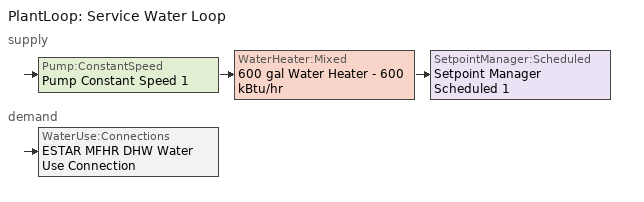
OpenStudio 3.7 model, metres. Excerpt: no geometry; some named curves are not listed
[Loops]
PlantLoop 'Service Water Loop'
 supply: Pump:ConstantSpeed 'Pump Constant Speed 1' > WaterHeater:Mixed '600 gal Water Heater - 600 kBtu/hr' > SetpointManager:Scheduled 'Setpoint Manager Scheduled 1'
 demand: WaterUse:Connections 'ESTAR MFHR DHW Water Use Connection'
[Zone equipment]
Thermal Zone 41: Elec Baseboard 16, PTHP 16
Thermal Zone 42: Elec Baseboard 19, PTHP 19
Thermal Zone 43: Elec Baseboard 10, PTHP 10
Thermal Zone 44: Elec Baseboard 11, PTHP 11
[WaterUse:Equipment:Definition]
MURB_Service Hot Water GENERAL: Peak Flow Rate {m3/s}=1e-06; Target Temperature Schedule=60.0C Hot Water; Sensible Fraction Schedule=0.2 Hot Water Sensible Fraction; Latent Fraction Schedule=0.05 Hot Water Latent Fraction
[ZoneHVAC:Baseboard:Convective:Electric] Availability Schedule=Always On Discrete hvac_library; Nominal Capacity {W}=autosize; Efficiency=1
Elec Baseboard; Elec Baseboard 1; Elec Baseboard 2; Elec Baseboard 3; Elec Baseboard 4; Elec Baseboard 5; Elec Baseboard 6; Elec Baseboard 7; Elec Baseboard 8; Elec Baseboard 9; Elec Baseboard 10; Elec Baseboard 11; Elec Baseboard 12; Elec Baseboard 13; Elec Baseboard 14; Elec Baseboard 15; Elec Baseboard 16; Elec Baseboard 17; Elec Baseboard 18; Elec Baseboard 19; Elec Baseboard 20; Elec Baseboard 21; Elec Baseboard 22; Elec Baseboard 23; Elec Baseboard 24; Elec Baseboard 25; Elec Baseboard 26; Elec Baseboard 27; Elec Baseboard 28; Elec Baseboard 29; Elec Baseboard 30; Elec Baseboard 31; Elec Baseboard 32; Elec Baseboard 33; Elec Baseboard 34; Elec Baseboard 35; Elec Baseboard 36; Elec Baseboard 37; Elec Baseboard 38; Elec Baseboard 39; Elec Baseboard 40; Elec Baseboard 41; Elec Baseboard 42; Elec Baseboard 43
[ZoneHVAC:PackagedTerminalHeatPump] Availability Schedule=Always On Discrete hvac_library; Supply Air Flow Rate During Cooling Operation {m3/s}=Autosize; Supply Air Flow Rate During Heating Operation {m3/s}=2.22045e-16; Supply Air Flow Rate When No Cooling or Heating is Needed {m3/s}=Autosize; Outdoor Air Flow Rate During Cooling Operation {m3/s}=Autosize; Outdoor Air Flow Rate During Heating Operation {m3/s}=Autosize; Outdoor Air Flow Rate When No Cooling or Heating is Needed {m3/s}=Autosize; Maximum Supply Air Temperature from Supplemental Heater {C}=Autosize; Supply Air Fan Operating Mode Schedule=Always On Discrete hvac_library
Name | Supply Air Fan | Heating Coil | Cooling Coil | Supplemental Heating Coil
PTHP | PTHP CV Fan | PTHP 1 Spd DX Htg Coil | PTHP 1 Spd DX Clg Coil | PTHP Elec Htg Backup Coil
PTHP 1 | PTHP CV Fan 1 | PTHP 1 Spd DX Htg Coil 1 | PTHP 1 Spd DX Clg Coil 1 | PTHP Elec Htg Backup Coil 1
PTHP 2 | PTHP CV Fan 2 | PTHP 1 Spd DX Htg Coil 2 | PTHP 1 Spd DX Clg Coil 2 | PTHP Elec Htg Backup Coil 2
PTHP 3 | PTHP CV Fan 3 | PTHP 1 Spd DX Htg Coil 3 | PTHP 1 Spd DX Clg Coil 3 | PTHP Elec Htg Backup Coil 3
PTHP 4 | PTHP CV Fan 4 | PTHP 1 Spd DX Htg Coil 4 | PTHP 1 Spd DX Clg Coil 4 | PTHP Elec Htg Backup Coil 4
PTHP 5 | PTHP CV Fan 5 | PTHP 1 Spd DX Htg Coil 5 | PTHP 1 Spd DX Clg Coil 5 | PTHP Elec Htg Backup Coil 5
PTHP 6 | PTHP CV Fan 6 | PTHP 1 Spd DX Htg Coil 6 | PTHP 1 Spd DX Clg Coil 6 | PTHP Elec Htg Backup Coil 6
PTHP 7 | PTHP CV Fan 7 | PTHP 1 Spd DX Htg Coil 7 | PTHP 1 Spd DX Clg Coil 7 | PTHP Elec Htg Backup Coil 7
PTHP 8 | PTHP CV Fan 8 | PTHP 1 Spd DX Htg Coil 8 | PTHP 1 Spd DX Clg Coil 8 | PTHP Elec Htg Backup Coil 8
PTHP 9 | PTHP CV Fan 9 | PTHP 1 Spd DX Htg Coil 9 | PTHP 1 Spd DX Clg Coil 9 | PTHP Elec Htg Backup Coil 9
PTHP 10 | PTHP CV Fan 10 | PTHP 1 Spd DX Htg Coil 10 | PTHP 1 Spd DX Clg Coil 10 | PTHP Elec Htg Backup Coil 10
PTHP 11 | PTHP CV Fan 11 | PTHP 1 Spd DX Htg Coil 11 | PTHP 1 Spd DX Clg Coil 11 | PTHP Elec Htg Backup Coil 11
PTHP 12 | PTHP CV Fan 12 | PTHP 1 Spd DX Htg Coil 12 | PTHP 1 Spd DX Clg Coil 12 | PTHP Elec Htg Backup Coil 12
PTHP 13 | PTHP CV Fan 13 | PTHP 1 Spd DX Htg Coil 13 | PTHP 1 Spd DX Clg Coil 13 | PTHP Elec Htg Backup Coil 13
PTHP 14 | PTHP CV Fan 14 | PTHP 1 Spd DX Htg Coil 14 | PTHP 1 Spd DX Clg Coil 14 | PTHP Elec Htg Backup Coil 14
PTHP 15 | PTHP CV Fan 15 | PTHP 1 Spd DX Htg Coil 15 | PTHP 1 Spd DX Clg Coil 15 | PTHP Elec Htg Backup Coil 15
PTHP 16 | PTHP CV Fan 16 | PTHP 1 Spd DX Htg Coil 16 | PTHP 1 Spd DX Clg Coil 16 | PTHP Elec Htg Backup Coil 16
PTHP 17 | PTHP CV Fan 17 | PTHP 1 Spd DX Htg Coil 17 | PTHP 1 Spd DX Clg Coil 17 | PTHP Elec Htg Backup Coil 17
PTHP 18 | PTHP CV Fan 18 | PTHP 1 Spd DX Htg Coil 18 | PTHP 1 Spd DX Clg Coil 18 | PTHP Elec Htg Backup Coil 18
PTHP 19 | PTHP CV Fan 19 | PTHP 1 Spd DX Htg Coil 19 | PTHP 1 Spd DX Clg Coil 19 | PTHP Elec Htg Backup Coil 19
PTHP 20 | PTHP CV Fan 20 | PTHP 1 Spd DX Htg Coil 20 | PTHP 1 Spd DX Clg Coil 20 | PTHP Elec Htg Backup Coil 20
PTHP 21 | PTHP CV Fan 21 | PTHP 1 Spd DX Htg Coil 21 | PTHP 1 Spd DX Clg Coil 21 | PTHP Elec Htg Backup Coil 21
PTHP 22 | PTHP CV Fan 22 | PTHP 1 Spd DX Htg Coil 22 | PTHP 1 Spd DX Clg Coil 22 | PTHP Elec Htg Backup Coil 22
PTHP 23 | PTHP CV Fan 23 | PTHP 1 Spd DX Htg Coil 23 | PTHP 1 Spd DX Clg Coil 23 | PTHP Elec Htg Backup Coil 23
PTHP 24 | PTHP CV Fan 24 | PTHP 1 Spd DX Htg Coil 24 | PTHP 1 Spd DX Clg Coil 24 | PTHP Elec Htg Backup Coil 24
PTHP 25 | PTHP CV Fan 25 | PTHP 1 Spd DX Htg Coil 25 | PTHP 1 Spd DX Clg Coil 25 | PTHP Elec Htg Backup Coil 25
PTHP 26 | PTHP CV Fan 26 | PTHP 1 Spd DX Htg Coil 26 | PTHP 1 Spd DX Clg Coil 26 | PTHP Elec Htg Backup Coil 26
PTHP 27 | PTHP CV Fan 27 | PTHP 1 Spd DX Htg Coil 27 | PTHP 1 Spd DX Clg Coil 27 | PTHP Elec Htg Backup Coil 27
PTHP 28 | PTHP CV Fan 28 | PTHP 1 Spd DX Htg Coil 28 | PTHP 1 Spd DX Clg Coil 28 | PTHP Elec Htg Backup Coil 28
PTHP 29 | PTHP CV Fan 29 | PTHP 1 Spd DX Htg Coil 29 | PTHP 1 Spd DX Clg Coil 29 | PTHP Elec Htg Backup Coil 29
PTHP 30 | PTHP CV Fan 30 | PTHP 1 Spd DX Htg Coil 30 | PTHP 1 Spd DX Clg Coil 30 | PTHP Elec Htg Backup Coil 30
PTHP 31 | PTHP CV Fan 31 | PTHP 1 Spd DX Htg Coil 31 | PTHP 1 Spd DX Clg Coil 31 | PTHP Elec Htg Backup Coil 31
PTHP 32 | PTHP CV Fan 32 | PTHP 1 Spd DX Htg Coil 32 | PTHP 1 Spd DX Clg Coil 32 | PTHP Elec Htg Backup Coil 32
PTHP 33 | PTHP CV Fan 33 | PTHP 1 Spd DX Htg Coil 33 | PTHP 1 Spd DX Clg Coil 33 | PTHP Elec Htg Backup Coil 33
PTHP 34 | PTHP CV Fan 34 | PTHP 1 Spd DX Htg Coil 34 | PTHP 1 Spd DX Clg Coil 34 | PTHP Elec Htg Backup Coil 34
PTHP 35 | PTHP CV Fan 35 | PTHP 1 Spd DX Htg Coil 35 | PTHP 1 Spd DX Clg Coil 35 | PTHP Elec Htg Backup Coil 35
PTHP 36 | PTHP CV Fan 36 | PTHP 1 Spd DX Htg Coil 36 | PTHP 1 Spd DX Clg Coil 36 | PTHP Elec Htg Backup Coil 36
PTHP 37 | PTHP CV Fan 37 | PTHP 1 Spd DX Htg Coil 37 | PTHP 1 Spd DX Clg Coil 37 | PTHP Elec Htg Backup Coil 37
PTHP 38 | PTHP CV Fan 38 | PTHP 1 Spd DX Htg Coil 38 | PTHP 1 Spd DX Clg Coil 38 | PTHP Elec Htg Backup Coil 38
PTHP 39 | PTHP CV Fan 39 | PTHP 1 Spd DX Htg Coil 39 | PTHP 1 Spd DX Clg Coil 39 | PTHP Elec Htg Backup Coil 39
PTHP 40 | PTHP CV Fan 40 | PTHP 1 Spd DX Htg Coil 40 | PTHP 1 Spd DX Clg Coil 40 | PTHP Elec Htg Backup Coil 40
PTHP 41 | PTHP CV Fan 41 | PTHP 1 Spd DX Htg Coil 41 | PTHP 1 Spd DX Clg Coil 41 | PTHP Elec Htg Backup Coil 41
PTHP 42 | PTHP CV Fan 42 | PTHP 1 Spd DX Htg Coil 42 | PTHP 1 Spd DX Clg Coil 42 | PTHP Elec Htg Backup Coil 42
PTHP 43 | PTHP CV Fan 43 | PTHP 1 Spd DX Htg Coil 43 | PTHP 1 Spd DX Clg Coil 43 | PTHP Elec Htg Backup Coil 43
[Fan:ConstantVolume] Availability Schedule=Always On Discrete hvac_library; Maximum Flow Rate {m3/s}=AutoSize
PTHP CV Fan; PTHP CV Fan 1; PTHP CV Fan 2; PTHP CV Fan 3; PTHP CV Fan 4; PTHP CV Fan 5; PTHP CV Fan 6; PTHP CV Fan 7; PTHP CV Fan 8; PTHP CV Fan 9; PTHP CV Fan 10; PTHP CV Fan 11; PTHP CV Fan 12; PTHP CV Fan 13; PTHP CV Fan 14; PTHP CV Fan 15; PTHP CV Fan 16; PTHP CV Fan 17; PTHP CV Fan 18; PTHP CV Fan 19; PTHP CV Fan 20; PTHP CV Fan 21; PTHP CV Fan 22; PTHP CV Fan 23; PTHP CV Fan 24; PTHP CV Fan 25; PTHP CV Fan 26; PTHP CV Fan 27; PTHP CV Fan 28; PTHP CV Fan 29; PTHP CV Fan 30; PTHP CV Fan 31; PTHP CV Fan 32; PTHP CV Fan 33; PTHP CV Fan 34; PTHP CV Fan 35; PTHP CV Fan 36; PTHP CV Fan 37; PTHP CV Fan 38; PTHP CV Fan 39; PTHP CV Fan 40; PTHP CV Fan 41; PTHP CV Fan 42; PTHP CV Fan 43
[Coil:Heating:DX:SingleSpeed] Availability Schedule=Always On Discrete hvac_library; Rated Total Heating Capacity {W}=2.22045e-16; Rated COP {W/W}=5; Rated Air Flow Rate {m3/s}=Autosize; Rated Supply Fan Power Per Volume Flow Rate 2017 {W/(m3/s)}=773.3; Rated Supply Fan Power Per Volume Flow Rate 2023 {W/(m3/s)}=934.4; Total Heating Capacity Function of Temperature Curve=OS:Curve:Biquadratic 11; Total Heating Capacity Function of Flow Fraction Curve=OS:Curve:Quadratic 14; Energy Input Ratio Function of Temperature Curve=OS:Curve:Biquadratic 12; Energy Input Ratio Function of Flow Fraction Curve=OS:Curve:Quadratic 15; Part Load Fraction Correlation Curve=OS:Curve:Quadratic 16; Defrost Strategy=Resistive; Defrost Control=Timed; Defrost Time Period Fraction=0.166667; Resistive Defrost Heater Capacity {W}=2000
PTHP 1 Spd DX Htg Coil; PTHP 1 Spd DX Htg Coil 1; PTHP 1 Spd DX Htg Coil 2; PTHP 1 Spd DX Htg Coil 3; PTHP 1 Spd DX Htg Coil 4; PTHP 1 Spd DX Htg Coil 5; PTHP 1 Spd DX Htg Coil 6; PTHP 1 Spd DX Htg Coil 7; PTHP 1 Spd DX Htg Coil 8; PTHP 1 Spd DX Htg Coil 9; PTHP 1 Spd DX Htg Coil 10; PTHP 1 Spd DX Htg Coil 11; PTHP 1 Spd DX Htg Coil 12; PTHP 1 Spd DX Htg Coil 13; PTHP 1 Spd DX Htg Coil 14; PTHP 1 Spd DX Htg Coil 15; PTHP 1 Spd DX Htg Coil 16; PTHP 1 Spd DX Htg Coil 17; PTHP 1 Spd DX Htg Coil 18; PTHP 1 Spd DX Htg Coil 19; PTHP 1 Spd DX Htg Coil 20; PTHP 1 Spd DX Htg Coil 21; PTHP 1 Spd DX Htg Coil 22; PTHP 1 Spd DX Htg Coil 23; PTHP 1 Spd DX Htg Coil 24; PTHP 1 Spd DX Htg Coil 25; PTHP 1 Spd DX Htg Coil 26; PTHP 1 Spd DX Htg Coil 27; PTHP 1 Spd DX Htg Coil 28; PTHP 1 Spd DX Htg Coil 29; PTHP 1 Spd DX Htg Coil 30; PTHP 1 Spd DX Htg Coil 31; PTHP 1 Spd DX Htg Coil 32; PTHP 1 Spd DX Htg Coil 33; PTHP 1 Spd DX Htg Coil 34; PTHP 1 Spd DX Htg Coil 35; PTHP 1 Spd DX Htg Coil 36; PTHP 1 Spd DX Htg Coil 37; PTHP 1 Spd DX Htg Coil 38; PTHP 1 Spd DX Htg Coil 39; PTHP 1 Spd DX Htg Coil 40; PTHP 1 Spd DX Htg Coil 41; PTHP 1 Spd DX Htg Coil 42; PTHP 1 Spd DX Htg Coil 43
[Coil:Cooling:DX:SingleSpeed] Availability Schedule=Always On Discrete hvac_library; Rated Total Cooling Capacity {W}=Autosize; Rated Sensible Heat Ratio=Autosize; Rated COP {W/W}=3; Rated Air Flow Rate {m3/s}=Autosize; Rated Evaporator Fan Power Per Volume Flow Rate 2017 {W/(m3/s)}=773.3; Rated Evaporator Fan Power Per Volume Flow Rate 2023 {W/(m3/s)}=934.4; Total Cooling Capacity Function of Temperature Curve=OS:Curve:Biquadratic 9; Total Cooling Capacity Function of Flow Fraction Curve=OS:Curve:Quadratic 11; Energy Input Ratio Function of Temperature Curve=OS:Curve:Biquadratic 10; Energy Input Ratio Function of Flow Fraction Curve=OS:Curve:Quadratic 12; Part Load Fraction Correlation Curve=OS:Curve:Quadratic 13; Minimum Outdoor Dry-Bulb Temperature for Compressor Operation {C}=-25; Nominal Time for Condensate Removal to Begin {s}=0; Ratio of Initial Moisture Evaporation Rate and Steady State Latent Capacity=0; Maximum Cycling Rate {cycles/hr}=0; Latent Capacity Time Constant {s}=0; Condenser Type=AirCooled; Evaporative Condenser Effectiveness=0; Evaporative Condenser Air Flow Rate {m3/s}=Autosize; Evaporative Condenser Pump Rated Power Consumption {W}=Autosize; Crankcase Heater Capacity {W}=0; Maximum Outdoor Dry-Bulb Temperature for Crankcase Heater Operation {C}=0; Basin Heater Capacity {W/K}=0; Basin Heater Setpoint Temperature {C}=10
PTHP 1 Spd DX Clg Coil; PTHP 1 Spd DX Clg Coil 1; PTHP 1 Spd DX Clg Coil 2; PTHP 1 Spd DX Clg Coil 3; PTHP 1 Spd DX Clg Coil 4; PTHP 1 Spd DX Clg Coil 5; PTHP 1 Spd DX Clg Coil 6; PTHP 1 Spd DX Clg Coil 7; PTHP 1 Spd DX Clg Coil 8; PTHP 1 Spd DX Clg Coil 9; PTHP 1 Spd DX Clg Coil 10; PTHP 1 Spd DX Clg Coil 11; PTHP 1 Spd DX Clg Coil 12; PTHP 1 Spd DX Clg Coil 13; PTHP 1 Spd DX Clg Coil 14; PTHP 1 Spd DX Clg Coil 15; PTHP 1 Spd DX Clg Coil 16; PTHP 1 Spd DX Clg Coil 17; PTHP 1 Spd DX Clg Coil 18; PTHP 1 Spd DX Clg Coil 19; PTHP 1 Spd DX Clg Coil 20; PTHP 1 Spd DX Clg Coil 21; PTHP 1 Spd DX Clg Coil 22; PTHP 1 Spd DX Clg Coil 23; PTHP 1 Spd DX Clg Coil 24; PTHP 1 Spd DX Clg Coil 25; PTHP 1 Spd DX Clg Coil 26; PTHP 1 Spd DX Clg Coil 27; PTHP 1 Spd DX Clg Coil 28; PTHP 1 Spd DX Clg Coil 29; PTHP 1 Spd DX Clg Coil 30; PTHP 1 Spd DX Clg Coil 31; PTHP 1 Spd DX Clg Coil 32; PTHP 1 Spd DX Clg Coil 33; PTHP 1 Spd DX Clg Coil 34; PTHP 1 Spd DX Clg Coil 35; PTHP 1 Spd DX Clg Coil 36; PTHP 1 Spd DX Clg Coil 37; PTHP 1 Spd DX Clg Coil 38; PTHP 1 Spd DX Clg Coil 39; PTHP 1 Spd DX Clg Coil 40; PTHP 1 Spd DX Clg Coil 41; PTHP 1 Spd DX Clg Coil 42; PTHP 1 Spd DX Clg Coil 43
[Coil:Heating:Electric] Availability Schedule=Always On Discrete hvac_library
PTHP Elec Htg Backup Coil; PTHP Elec Htg Backup Coil 1; PTHP Elec Htg Backup Coil 2; PTHP Elec Htg Backup Coil 3; PTHP Elec Htg Backup Coil 4; PTHP Elec Htg Backup Coil 5; PTHP Elec Htg Backup Coil 6; PTHP Elec Htg Backup Coil 7; PTHP Elec Htg Backup Coil 8; PTHP Elec Htg Backup Coil 9; PTHP Elec Htg Backup Coil 10; PTHP Elec Htg Backup Coil 11; PTHP Elec Htg Backup Coil 12; PTHP Elec Htg Backup Coil 13; PTHP Elec Htg Backup Coil 14; PTHP Elec Htg Backup Coil 15; PTHP Elec Htg Backup Coil 16; PTHP Elec Htg Backup Coil 17; PTHP Elec Htg Backup Coil 18; PTHP Elec Htg Backup Coil 19; PTHP Elec Htg Backup Coil 20; PTHP Elec Htg Backup Coil 21; PTHP Elec Htg Backup Coil 22; PTHP Elec Htg Backup Coil 23; PTHP Elec Htg Backup Coil 24; PTHP Elec Htg Backup Coil 25; PTHP Elec Htg Backup Coil 26; PTHP Elec Htg Backup Coil 27; PTHP Elec Htg Backup Coil 28; PTHP Elec Htg Backup Coil 29; PTHP Elec Htg Backup Coil 30; PTHP Elec Htg Backup Coil 31; PTHP Elec Htg Backup Coil 32; PTHP Elec Htg Backup Coil 33; PTHP Elec Htg Backup Coil 34; PTHP Elec Htg Backup Coil 35; PTHP Elec Htg Backup Coil 36; PTHP Elec Htg Backup Coil 37; PTHP Elec Htg Backup Coil 38; PTHP Elec Htg Backup Coil 39; PTHP Elec Htg Backup Coil 40; PTHP Elec Htg Backup Coil 41; PTHP Elec Htg Backup Coil 42; PTHP Elec Htg Backup Coil 43
[PlantLoop]
Service Water Loop: Glycol Concentration=0; Maximum Loop Temperature {C}=60; Minimum Loop Temperature {C}=10; Plant Loop Volume {m3}=Autocalculate; Load Distribution Scheme=Optimal
[Sizing:Plant]
Service Water Loop: Loop Type=Heating; Design Loop Exit Temperature {C}=60; Loop Design Temperature Difference {deltaC}=5; Sizing Option=NonCoincident; Zone Timesteps in Averaging Window=1; Coincident Sizing Factor Mode=None
[SetpointManager:Scheduled]
Setpoint Manager Scheduled 1: Control Variable=Temperature; Schedule=SHW_Temperature_140F
[Pump:ConstantSpeed]
Pump Constant Speed 1: Rated Flow Rate {m3/s}=autosize; Rated Pump Head {Pa}=29891; Rated Power Consumption {W}=autosize; Motor Efficiency=0.9; Fraction of Motor Inefficiencies to Fluid Stream=0; Pump Control Type=Intermittent; Design Power Sizing Method=PowerPerFlowPerPressure; Design Electric Power per Unit Flow Rate {W/(m3/s)}=348701.1; Design Shaft Power per Unit Flow Rate per Unit Head {W-s/m3-Pa}=1.28205
[WaterHeater:Mixed]
600 gal Water Heater - 600 kBtu/hr: Tank Volume {m3}=2.27125; Setpoint Temperature Schedule=SHW_Temperature_140F; Deadband Temperature Difference {deltaC}=5; Maximum Temperature Limit {C}=82.22222; Heater Control Type=Cycle; Heater Maximum Capacity {W}=175842; Heater Fuel Type=NaturalGas; Heater Thermal Efficiency=0.801543; Off Cycle Parasitic Fuel Consumption Rate {W}=2562; Off Cycle Parasitic Fuel Type=NaturalGas; Off Cycle Parasitic Heat Fraction to Tank=0.8; On Cycle Parasitic Fuel Consumption Rate {W}=2562; On Cycle Parasitic Fuel Type=NaturalGas; Ambient Temperature Indicator=Schedule; Ambient Temperature Schedule=Water Heater Ambient Temp Schedule - 70F; Off Cycle Loss Coefficient to Ambient Temperature {W/K}=6; On Cycle Loss Coefficient to Ambient Temperature {W/K}=6; Use Side Effectiveness=1; Source Side Effectiveness=1; Use Side Design Flow Rate {m3/s}=autosize; Source Side Design Flow Rate {m3/s}=autosize; Indirect Water Heating Recovery Time {hr}=1.5; Source Side Flow Control Mode=IndirectHeatPrimarySetpoint
[WaterHeater:Sizing]
600 gal Water Heater - 600 kBtu/hr: Design Mode=PeakDraw; Time Storage Can Meet Peak Draw {hr}=0.538503; Time for Tank Recovery {hr}=0; Nominal Tank Volume for Autosizing Plant Connections {m3}=1
[WaterUse:Equipment]
ESTAR MFHR Whole Building Water Use Equipment: Water Use Equipment Definition=MURB_Service Hot Water GENERAL; Flow Rate Fraction Schedule=ESTAR MFHR DHW Fraction Schedule
[WaterUse:Connections]
ESTAR MFHR DHW Water Use Connection: Hot Water Supply Temperature Schedule=MURB hot water equipment schedule; Cold Water Supply Temperature Schedule=Cold water temperature; Drain Water Heat Exchanger Type=None; Drain Water Heat Exchanger Destination=Plant; Water Use Equipment Name 1=ESTAR MFHR Whole Building Water Use Equipment
[Schedule:Ruleset]
Name | Default Day Schedule | Summer Design Day Schedule | Winter Design Day Schedule
MURB hot water equipment schedule | Medium Office Hot Water Equipment Default Schedule 1 | Medium Office Hot Water Equipment Summer Design Day Schedule 2 | Medium Office Hot Water Equipment Winter Design Day Schedule 2
60.0C Hot Water | Schedule Day 46
0.2 Hot Water Sensible Fraction | Schedule Day 47
0.05 Hot Water Latent Fraction | Schedule Day 48
SHW_Temperature_140F | SHW_Temperature_140F_Default | SHW_Temperature_140F_Summer_Design_Day | SHW_Temperature_140F_Winter_Design_Day
Water Heater Ambient Temp Schedule - 70F | Water Heater Ambient Temp Schedule - 70F_Default | Water Heater Ambient Temp Schedule - 70F_Summer_Design_Day | Water Heater Ambient Temp Schedule - 70F_Winter_Design_Day
ESTAR MFHR DHW Fraction Schedule | ESTAR MFHR DHW Schedule Day
Cold water temperature | Schedule Day 84
[Schedule:Day]
Medium Office Hot Water Equipment Default Schedule 1: 1, 0, 0.04, 2, 0, 0.04, 3, 0, 0.04, 4, 0, 0.04, 5, 0, 0.04, 6, 0, 0.07, 7, 0, 0.04, 8, 0, 0.04, 9, 0, 0.04, 10, 0, 0.04, 11, 0, 0.04, 12, 0, 0.06, 13, 0, 0.06, 14, 0, 0.09, 15, 0, 0.06, 16, 0, 0.04, 17, 0, 0.04, 18, 0, 0.04, 19, 0, 0.04, 20, 0, 0.04, 21, 0, 0.04, 22, 0, 0.07, 23, 0, 0.04, 24, 0, 0.04
Medium Office Hot Water Equipment Summer Design Day Schedule 2: 1, 0, 0.05, 2, 0, 0.05, 3, 0, 0.05, 4, 0, 0.05, 5, 0, 0.05, 6, 0, 0.08, 7, 0, 0.07, 8, 0, 0.19, 9, 0, 0.35, 10, 0, 0.38, 11, 0, 0.39, 12, 0, 0.47, 13, 0, 0.57, 14, 0, 0.54, 15, 0, 0.34, 16, 0, 0.33, 17, 0, 0.44, 18, 0, 0.26, 19, 0, 0.21, 20, 0, 0.15, 21, 0, 0.17, 22, 0, 0.08, 23, 0, 0.05, 24, 0, 0.05
Medium Office Hot Water Equipment Winter Design Day Schedule 2: 1, 0, 0.058024, 2, 0, 0.05, 3, 0, 0.05, 4, 0, 0.05, 5, 0, 0.05, 6, 0, 0.08, 7, 0, 0.07, 8, 0, 0.11, 9, 0, 0.15, 10, 0, 0.21, 11, 0, 0.19, 12, 0, 0.23, 13, 0, 0.2, 14, 0, 0.19, 15, 0, 0.15, 16, 0, 0.13, 17, 0, 0.14, 18, 0, 0.0784316, 19, 0, 0.0784316, 20, 0, 0.0784316, 21, 0, 0.0784316, 22, 0, 0.09, 23, 0, 0.05, 24, 0, 0.05
Friday 2: 1, 0, 0.37, 2, 0, 0.27, 3, 0, 0.19, 4, 0, 0.16, 5, 0, 0.2, 6, 0, 0.28, 7, 0, 0.53, 8, 0, 0.77, 9, 0, 0.89, 10, 0, 0.83, 11, 0, 0.78, 12, 0, 0.72, 13, 0, 0.71, 14, 0, 0.63, 15, 0, 0.55, 16, 0, 0.57, 17, 0, 0.65, 18, 0, 0.75, 19, 0, 0.82, 20, 0, 0.83, 21, 0, 0.79, 22, 0, 0.78, 23, 0, 0.69, 24, 0, 0.57
Weekday 2: 1, 0, 0.321315, 2, 0, 0.234675, 3, 0, 0.18, 4, 0, 0.17, 5, 0, 0.19, 6, 0, 0.3, 7, 0, 0.56, 8, 0, 0.84, 9, 0, 0.88, 10, 0, 0.72, 11, 0, 0.67, 12, 0, 0.64, 13, 0, 0.62, 14, 0, 0.55, 15, 0, 0.5, 16, 0, 0.55, 17, 0, 0.86, 18, 0, 0.97, 19, 0, 1, 20, 0, 0.99, 21, 0, 0.9, 22, 0, 0.74, 23, 0, 0.72, 24, 0, 0.49
Medium Office Hot Water Equipment Weekends 2: 1, 0, 0.37, 2, 0, 0.26, 3, 0, 0.2, 4, 0, 0.16, 5, 0, 0.16, 6, 0, 0.2, 7, 0, 0.31, 8, 0, 0.48, 9, 0, 0.73, 10, 0, 0.89, 11, 0, 0.9, 12, 0, 0.91, 13, 0, 0.87, 14, 0, 0.8, 15, 0, 0.72, 16, 0, 0.69, 17, 0, 0.72, 18, 0, 0.8, 19, 0, 0.9, 20, 0, 0.93, 21, 0, 0.89, 22, 0, 0.85, 23, 0, 0.72, 24, 0, 0.53
Schedule Day 46; SHW_Temperature_140F_Default; SHW_Temperature_140F_Summer_Design_Day; SHW_Temperature_140F_Winter_Design_Day: 24, 0, 60
Schedule Day 47: 24, 0, 0.2
Schedule Day 48: 24, 0, 0.05
Water Heater Ambient Temp Schedule - 70F_Default; Water Heater Ambient Temp Schedule - 70F_Summer_Design_Day; Water Heater Ambient Temp Schedule - 70F_Winter_Design_Day: 24, 0, 21.11
ESTAR MFHR DHW Schedule Day: 6, 0, 0.05, 7, 0, 0.3, 8, 0, 0.5, 9, 0, 0.4, 11, 0, 0.3, 12, 0, 0.35, 13, 0, 0.4, 15, 0, 0.35, 17, 0, 0.3, 19, 0, 0.5, 20, 0, 0.4, 21, 0, 0.35, 22, 0, 0.45, 23, 0, 0.3, 24, 0, 0.05
Schedule Day 84: 24, 0, 6.5
Schedule Day 95: 24, 0, 7
Schedule Day 94: 24, 0, 10
Schedule Day 93; Schedule Day 89: 24, 0, 12
Schedule Day 92: 24, 0, 15
Schedule Day 91: 24, 0, 16
Schedule Day 90: 24, 0, 14
Schedule Day 88: 24, 0, 9
Schedule Day 87; Schedule Day 86; Schedule Day 85: 24, 0, 6
[Schedule:Rule]
Name | Schedule Ruleset | Rule Order | Day Schedule | Apply Friday | Apply Monday | Apply Tuesday | Apply Wednesday | Apply Thursday | Apply Sunday | Apply Saturday | Date Specification Type | Start Month | Start Day | End Month | End Day
Friday 1 | MURB hot water equipment schedule | 0 | Friday 2 | Yes
Schedule Rule 447 | MURB hot water equipment schedule | 1 | Weekday 2 |  | Yes | Yes | Yes | Yes
Weekend 1 | MURB hot water equipment schedule | 2 | Medium Office Hot Water Equipment Weekends 2 |  |  |  |  |  | Yes | Yes
Schedule Rule 528 | Cold water temperature | 0 | Schedule Day 95 | Yes | Yes | Yes | Yes | Yes | Yes | Yes | DateRange | 12 | 1 | 12 | 31
Schedule Rule 527 | Cold water temperature | 1 | Schedule Day 94 | Yes | Yes | Yes | Yes | Yes | Yes | Yes | DateRange | 11 | 1 | 11 | 30
Schedule Rule 526 | Cold water temperature | 2 | Schedule Day 93 | Yes | Yes | Yes | Yes | Yes | Yes | Yes | DateRange | 10 | 1 | 10 | 31
Schedule Rule 525 | Cold water temperature | 3 | Schedule Day 92 | Yes | Yes | Yes | Yes | Yes | Yes | Yes | DateRange | 9 | 1 | 9 | 30
Schedule Rule 524 | Cold water temperature | 4 | Schedule Day 91 | Yes | Yes | Yes | Yes | Yes | Yes | Yes | DateRange | 8 | 1 | 8 | 31
Schedule Rule 518 | Cold water temperature | 5 | Schedule Day 90 | Yes | Yes | Yes | Yes | Yes | Yes | Yes | DateRange | 7 | 1 | 7 | 31
Schedule Rule 523 | Cold water temperature | 6 | Schedule Day 89 | Yes | Yes | Yes | Yes | Yes | Yes | Yes | DateRange | 6 | 1 | 6 | 30
Schedule Rule 522 | Cold water temperature | 7 | Schedule Day 88 | Yes | Yes | Yes | Yes | Yes | Yes | Yes | DateRange | 5 | 1 | 5 | 31
Schedule Rule 521 | Cold water temperature | 8 | Schedule Day 87 | Yes | Yes | Yes | Yes | Yes | Yes | Yes | DateRange | 4 | 1 | 4 | 30
Schedule Rule 520 | Cold water temperature | 9 | Schedule Day 86 | Yes | Yes | Yes | Yes | Yes | Yes | Yes | DateRange | 3 | 1 | 3 | 31
Schedule Rule 519 | Cold water temperature | 10 | Schedule Day 85 | Yes | Yes | Yes | Yes | Yes | Yes | Yes | DateRange | 2 | 1 | 2 | 28
